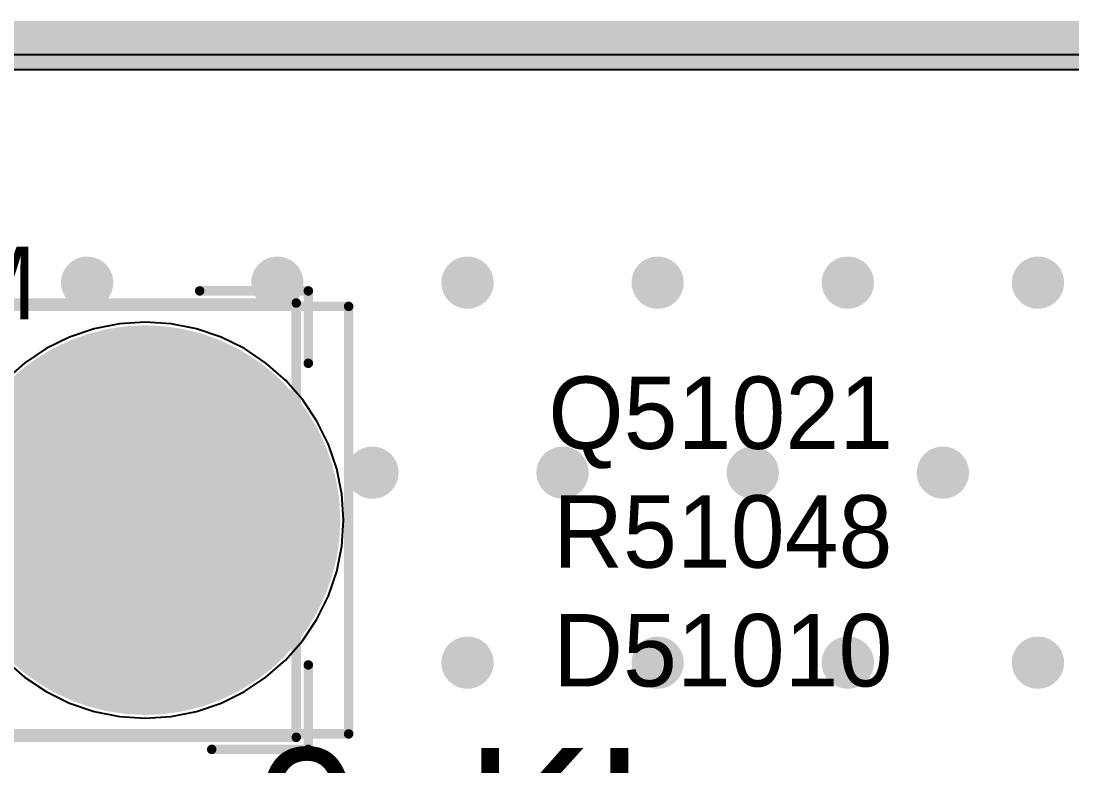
# Model space of a CAD drawing. Header units: millimetres. Extents: x 372 to 687, y 380 to 482.
# Drawn here: x 644.61 to 666.72, y 465.82 to 481.51 of the extents above; entities that cross this region are included whole.
import ezdxf

# ---------------------------------------------------------------- set-up
doc = ezdxf.new("R2010")
doc.units = ezdxf.units.MM
for name, color, linetype in [('BottomLayer', 5, 'Continuous'), ('BottomOverlay', 54, 'Continuous'), ('BottomSolder', 6, 'Continuous'), ('InternalPlane1', 76, 'Continuous'), ('InternalPlane2', 16, 'Continuous'), ('Mechanical1', 6, 'Continuous'), ('Mechanical13', 56, 'Continuous'), ('Mechanical15', 56, 'Continuous'), ('MultiLayer', 9, 'Continuous'), ('PadHoleLayer', 156, 'Continuous'), ('TopLayer', 1, 'Continuous'), ('TopOverlay', 2, 'Continuous'), ('TopSolder', 216, 'Continuous'), ('ViaHoleLayer', 16, 'Continuous')]:
    doc.layers.add(name, color=color, linetype=linetype)

# ---------------------------------------------------------------- blocks, each defined once
blk = doc.blocks.new('C___H_____900X1900X84000_388')
at = {"layer": 'BottomLayer', "const_width": 3.99999962}
for points in [[(-1.99999854, 6.223, 1), (1.99999854, 6.223, 1)], [(-1.99999854, -6.223, 1), (1.99999854, -6.223, 1)]]:
    blk.add_lwpolyline(points, format="xyb", close=True, dxfattribs=at)
at = {"layer": 'BottomSolder', "const_width": 4.10159962}
for points in [[(-2.05079854, 6.223, 1), (2.05079854, 6.223, 1)], [(-2.05079854, -6.223, 1), (2.05079854, -6.223, 1)]]:
    blk.add_lwpolyline(points, format="xyb", close=True, dxfattribs=at)
at = {"layer": 'InternalPlane1', "const_width": 1.99999854}
for points in [[(-1.00000054, 6.223, 1), (1.00000054, 6.223, 1)], [(-1.00000054, -6.223, 1), (1.00000054, -6.223, 1)]]:
    blk.add_lwpolyline(points, format="xyb", close=True, dxfattribs=at)
at = {"layer": 'InternalPlane2', "const_width": 1.99999854}
for points in [[(-1.00000054, 6.223, 1), (1.00000054, 6.223, 1)], [(-1.00000054, -6.223, 1), (1.00000054, -6.223, 1)]]:
    blk.add_lwpolyline(points, format="xyb", close=True, dxfattribs=at)
at = {"layer": 'Mechanical13', "const_width": 0.1999996}
for points in [[(-4.572, 9.398), (-4.57215748, 9.398)], [(-4.57215748, 1.27), (-4.57215748, 9.398)], [(4.572, 9.398), (-4.572, 9.398)], [(4.57199492, 1.26984506), (4.57199492, 9.39799746)], [(-1.27, 1.27), (-4.57215748, 1.27)], [(-1.27, -1.27000762), (-1.27, 1.27)], [(1.27, -1.27), (1.27, 1.26984506)], [(4.57199492, 1.26984506), (1.27, 1.26984506)], [(-1.27, -1.27000762), (-4.572, -1.27000762)], [(-4.572, -9.398), (-4.572, -1.27000762)], [(4.57199492, -1.27), (1.27, -1.27)], [(4.57199492, -9.398), (4.57199492, -1.27)], [(4.572, -9.398), (-4.572, -9.398)], [(4.572, -9.398), (4.57199492, -9.398)]]:
    blk.add_lwpolyline(points, dxfattribs=at)
at = {"layer": 'Mechanical13', "const_width": 0.0999998}
for points in [[(-4.62215738, 9.398, 1), (-4.52215758, 9.398, 1)], [(-4.62215738, 9.398, 1), (-4.52215758, 9.398, 1)], [(-4.6219999, 9.398, 1), (-4.5220001, 9.398, 1)], [(-4.6219999, 9.398, 1), (-4.5220001, 9.398, 1)], [(4.521995019999999, 9.39799746, 1), (4.621994819999999, 9.39799746, 1)], [(4.5220001, 9.398, 1), (4.6219999, 9.398, 1)], [(-4.62215738, 1.27, 1), (-4.52215758, 1.27, 1)], [(-4.62215738, 1.27, 1), (-4.52215758, 1.27, 1)], [(-1.3199999, 1.27, 1), (-1.2200001, 1.27, 1)], [(-1.3199999, 1.27, 1), (-1.2200001, 1.27, 1)], [(1.2200001, 1.26984506, 1), (1.3199999, 1.26984506, 1)], [(1.2200001, 1.26984506, 1), (1.3199999, 1.26984506, 1)], [(4.521995019999999, 1.26984506, 1), (4.621994819999999, 1.26984506, 1)], [(4.521995019999999, 1.26984506, 1), (4.621994819999999, 1.26984506, 1)], [(-4.6219999, -1.27000762, 1), (-4.5220001, -1.27000762, 1)], [(-4.6219999, -1.27000762, 1), (-4.5220001, -1.27000762, 1)], [(-1.3199999, -1.27000762, 1), (-1.2200001, -1.27000762, 1)], [(-1.3199999, -1.27000762, 1), (-1.2200001, -1.27000762, 1)], [(1.2200001, -1.27, 1), (1.3199999, -1.27, 1)], [(1.2200001, -1.27, 1), (1.3199999, -1.27, 1)], [(4.521995019999999, -1.27, 1), (4.621994819999999, -1.27, 1)], [(4.521995019999999, -1.27, 1), (4.621994819999999, -1.27, 1)], [(-4.6219999, -9.398, 1), (-4.5220001, -9.398, 1)], [(-4.6219999, -9.398, 1), (-4.5220001, -9.398, 1)], [(4.521995019999999, -9.398, 1), (4.621994819999999, -9.398, 1)], [(4.521995019999999, -9.398, 1), (4.621994819999999, -9.398, 1)], [(4.5220001, -9.398, 1), (4.6219999, -9.398, 1)], [(4.5220001, -9.398, 1), (4.6219999, -9.398, 1)]]:
    blk.add_lwpolyline(points, format="xyb", close=True, dxfattribs=at)
at = {"layer": 'Mechanical15', "const_width": 0.1999996}
for points in [[(-4.50000116, -10.49999932), (-4.50000116, 10.49999932)], [(4.50000116, 10.49999932), (-4.50000116, 10.49999932)], [(4.50000116, -10.49999932), (4.50000116, 10.49999932)], [(0, -0.499999), (0, 0.499999)], [(0.499999, 0), (-0.499999, 0)], [(4.50000116, -10.49999932), (-4.50000116, -10.49999932)]]:
    blk.add_lwpolyline(points, dxfattribs=at)
at = {"layer": 'Mechanical15', "const_width": 0.0999998}
for points in [[(-4.55000106, 10.49999932, 1), (-4.45000126, 10.49999932, 1)], [(-4.55000106, 10.49999932, 1), (-4.45000126, 10.49999932, 1)], [(4.45000126, 10.49999932, 1), (4.55000106, 10.49999932, 1)], [(4.45000126, 10.49999932, 1), (4.55000106, 10.49999932, 1)], [(-0.0499999, 0.499999, 1), (0.0499999, 0.499999, 1)], [(-0.5499989, 0, 1), (-0.4499991, 0, 1)], [(0.4499991, 0, 1), (0.5499989, 0, 1)], [(-0.0499999, -0.499999, 1), (0.0499999, -0.499999, 1)], [(-4.55000106, -10.49999932, 1), (-4.45000126, -10.49999932, 1)], [(-4.55000106, -10.49999932, 1), (-4.45000126, -10.49999932, 1)], [(4.45000126, -10.49999932, 1), (4.55000106, -10.49999932, 1)], [(4.45000126, -10.49999932, 1), (4.55000106, -10.49999932, 1)]]:
    blk.add_lwpolyline(points, format="xyb", close=True, dxfattribs=at)
at = {"layer": 'MultiLayer', "const_width": 3.99999962}
for points in [[(-1.99999854, 6.223, 1), (1.99999854, 6.223, 1)], [(-1.99999854, -6.223, 1), (1.99999854, -6.223, 1)]]:
    blk.add_lwpolyline(points, format="xyb", close=True, dxfattribs=at)
at = {"layer": 'PadHoleLayer', "const_width": 1.59999934}
for points in [[(-0.80000094, 6.223, 1), (0.80000094, 6.223, 1)], [(-0.80000094, -6.223, 1), (0.80000094, -6.223, 1)]]:
    blk.add_lwpolyline(points, format="xyb", close=True, dxfattribs=at)
at = {"layer": 'TopLayer', "const_width": 3.99999962}
for points in [[(-1.99999854, 6.223, 1), (1.99999854, 6.223, 1)], [(-1.99999854, -6.223, 1), (1.99999854, -6.223, 1)]]:
    blk.add_lwpolyline(points, format="xyb", close=True, dxfattribs=at)
at = {"layer": 'TopOverlay', "const_width": 0.1999996}
for points in [[(-3.302, 9.652), (-4.826, 9.652)], [(-4.826, 7.366), (-4.826, 9.652)], [(4.826, 9.652), (3.048, 9.652)], [(4.826, 7.619999999999999), (4.826, 9.652)], [(-1.524, 1.016), (-4.572, 1.016)], [(-1.524, -1.016), (-1.524, 1.016)], [(1.524, -1.016), (1.524, 1.016)], [(4.572, 1.016), (1.524, 1.016)], [(-1.524, -1.016), (-4.572, -1.016)], [(4.572, -1.016), (1.524, -1.016)], [(4.826, -9.652), (4.826, -7.366)], [(-4.826, -9.652), (-4.826, -7.619999999999999)], [(-3.048, -9.652), (-4.826, -9.652)], [(4.826, -9.652), (3.302, -9.652)]]:
    blk.add_lwpolyline(points, dxfattribs=at)
at = {"layer": 'TopOverlay', "const_width": 0.0999998}
for points in [[(-4.8759999, 9.652, 1), (-4.7760001, 9.652, 1)], [(-4.8759999, 9.652, 1), (-4.7760001, 9.652, 1)], [(-3.3519999, 9.652, 1), (-3.2520001, 9.652, 1)], [(2.9980001, 9.652, 1), (3.0979999, 9.652, 1)], [(4.7760001, 9.652, 1), (4.8759999, 9.652, 1)], [(4.7760001, 9.652, 1), (4.8759999, 9.652, 1)], [(4.7760001, 7.619999999999999, 1), (4.8759999, 7.619999999999999, 1)], [(-4.8759999, 7.366, 1), (-4.7760001, 7.366, 1)], [(-4.6219999, 1.016, 1), (-4.5220001, 1.016, 1)], [(-1.5739999, 1.016, 1), (-1.4740001, 1.016, 1)], [(-1.5739999, 1.016, 1), (-1.4740001, 1.016, 1)], [(1.4740001, 1.016, 1), (1.5739999, 1.016, 1)], [(1.4740001, 1.016, 1), (1.5739999, 1.016, 1)], [(4.5220001, 1.016, 1), (4.6219999, 1.016, 1)], [(-4.6219999, -1.016, 1), (-4.5220001, -1.016, 1)], [(-1.5739999, -1.016, 1), (-1.4740001, -1.016, 1)], [(-1.5739999, -1.016, 1), (-1.4740001, -1.016, 1)], [(1.4740001, -1.016, 1), (1.5739999, -1.016, 1)], [(1.4740001, -1.016, 1), (1.5739999, -1.016, 1)], [(4.5220001, -1.016, 1), (4.6219999, -1.016, 1)], [(4.7760001, -7.366, 1), (4.8759999, -7.366, 1)], [(-4.8759999, -7.619999999999999, 1), (-4.7760001, -7.619999999999999, 1)], [(-4.8759999, -9.652, 1), (-4.7760001, -9.652, 1)], [(-4.8759999, -9.652, 1), (-4.7760001, -9.652, 1)], [(-3.0979999, -9.652, 1), (-2.9980001, -9.652, 1)], [(3.2520001, -9.652, 1), (3.3519999, -9.652, 1)], [(4.7760001, -9.652, 1), (4.8759999, -9.652, 1)], [(4.7760001, -9.652, 1), (4.8759999, -9.652, 1)]]:
    blk.add_lwpolyline(points, format="xyb", close=True, dxfattribs=at)
at = {"layer": 'TopSolder', "const_width": 4.10159962}
for points in [[(-2.05079854, 6.223, 1), (2.05079854, 6.223, 1)], [(-2.05079854, -6.223, 1), (2.05079854, -6.223, 1)]]:
    blk.add_lwpolyline(points, format="xyb", close=True, dxfattribs=at)

msp = doc.modelspace()

# ---------------------------------------------------------------- linework, layer by layer
at = {"layer": 'BottomLayer'}
for p, q in [((381.20000214, 480.7999782), (680.80000492, 480.7999909)), ((646.67884126, 475.13325852), (646.14399854, 475.02687316)), ((647.22299562, 475.1689252), (646.67884126, 475.13325852)), ((647.76714998, 475.13325852), (647.22299562, 475.1689252)), ((648.3019926999999, 475.02687316), (647.76714998, 475.13325852)), ((646.14399854, 475.02687316), (645.62761654, 474.8515852199999)), ((648.8183746999999, 474.8515852199999), (648.3019926999999, 475.02687316)), ((645.62761654, 474.8515852199999), (645.13853192, 474.61039444)), ((649.3074593199999, 474.61039444), (648.8183746999999, 474.8515852199999)), ((645.13853192, 474.61039444), (644.68511398, 474.30743086)), ((649.7608772599999, 474.30743086), (649.3074593199999, 474.61039444)), ((644.68511398, 474.30743086), (644.2751198799999, 473.94787608)), ((650.17087136, 473.94787608), (649.7608772599999, 474.30743086)), ((650.5304261399999, 473.53788198), (650.17087136, 473.94787608)), ((650.83338972, 473.08446404), (650.5304261399999, 473.53788198)), ((651.0745804999999, 472.59537942), (650.83338972, 473.08446404)), ((651.24986844, 472.07899742), (651.0745804999999, 472.59537942)), ((651.3562538, 471.5441547), (651.24986844, 472.07899742)), ((651.39192048, 471.00000034), (651.3562538, 471.5441547)), ((651.3562538, 470.45584598), (651.39192048, 471.00000034)), ((651.24986844, 469.92100326), (651.3562538, 470.45584598)), ((651.0745804999999, 469.40462126), (651.24986844, 469.92100326)), ((650.83338972, 468.91553664), (651.0745804999999, 469.40462126)), ((650.5304261399999, 468.4621187), (650.83338972, 468.91553664)), ((650.17087136, 468.0521246), (650.5304261399999, 468.4621187)), ((644.2751198799999, 468.0521246), (644.68511398, 467.69256982)), ((649.7608772599999, 467.69256982), (650.17087136, 468.0521246)), ((644.68511398, 467.69256982), (645.13853192, 467.38960624)), ((649.3074593199999, 467.38960624), (649.7608772599999, 467.69256982)), ((645.13853192, 467.38960624), (645.62761654, 467.14841546)), ((648.8183746999999, 467.14841546), (649.3074593199999, 467.38960624)), ((645.62761654, 467.14841546), (646.14399854, 466.97312752)), ((648.3019926999999, 466.97312752), (648.8183746999999, 467.14841546)), ((646.14399854, 466.97312752), (646.67884126, 466.86674216)), ((647.76714998, 466.86674216), (648.3019926999999, 466.97312752)), ((646.67884126, 466.86674216), (647.22299562, 466.83107548)), ((647.22299562, 466.83107548), (647.76714998, 466.86674216))]:
    msp.add_line(p, q, dxfattribs=at)
at = {"layer": 'BottomLayer', "const_width": 0.2999994}
for points in [[(645.8499376599999, 475.99995478, 1), (646.14993706, 475.99995478, 1)], [(649.84993728, 475.99995478, 1), (650.14993668, 475.99995478, 1)], [(653.8499369, 475.99995478, 1), (654.1499362999999, 475.99995478, 1)], [(657.8499365199999, 475.99995478, 1), (658.14993592, 475.99995478, 1)], [(661.84993614, 475.99995478, 1), (662.14993554, 475.99995478, 1)], [(665.84993576, 475.99995478, 1), (666.1499351599999, 475.99995478, 1)], [(651.84993836, 471.99995516, 1), (652.14993776, 471.99995516, 1)], [(655.8499379799999, 471.99995516, 1), (656.14993738, 471.99995516, 1)], [(659.8499376, 471.99995516, 1), (660.1499369999999, 471.99995516, 1)], [(663.84993722, 471.99995516, 1), (664.14993662, 471.99995516, 1)], [(653.8499369, 467.99995554, 1), (654.1499362999999, 467.99995554, 1)], [(657.8499365199999, 467.99995554, 1), (658.14993592, 467.99995554, 1)], [(661.84993614, 467.99995554, 1), (662.14993554, 467.99995554, 1)], [(665.84993576, 467.99995554, 1), (666.1499351599999, 467.99995554, 1)]]:
    msp.add_lwpolyline(points, format="xyb", close=True, dxfattribs=at)
at = {"layer": 'InternalPlane1'}
msp.add_line((381.51045872, 480.48954194), (680.4895407199999, 480.48954194), dxfattribs=at)
at = {"layer": 'InternalPlane1', "const_width": 1.016}
msp.add_lwpolyline([(381, 481.00000066), (680.99999944, 481.00000066)], dxfattribs=at)
at = {"layer": 'InternalPlane1', "const_width": 0.5499989}
for points in [[(645.72493918, 475.99995478, 1), (646.27493554, 475.99995478, 1)], [(649.7249388, 475.99995478, 1), (650.2749351599999, 475.99995478, 1)], [(653.72493842, 475.99995478, 1), (654.27493478, 475.99995478, 1)], [(657.72493804, 475.99995478, 1), (658.2749344, 475.99995478, 1)], [(661.7249376599999, 475.99995478, 1), (662.2749340199999, 475.99995478, 1)], [(665.72493728, 475.99995478, 1), (666.27493364, 475.99995478, 1)], [(651.72493988, 471.99995516, 1), (652.27493624, 471.99995516, 1)], [(655.7249395, 471.99995516, 1), (656.2749358599999, 471.99995516, 1)], [(659.7249391199999, 471.99995516, 1), (660.27493548, 471.99995516, 1)], [(663.72493874, 471.99995516, 1), (664.2749351, 471.99995516, 1)], [(653.72493842, 467.99995554, 1), (654.27493478, 467.99995554, 1)], [(657.72493804, 467.99995554, 1), (658.2749344, 467.99995554, 1)], [(661.7249376599999, 467.99995554, 1), (662.2749340199999, 467.99995554, 1)], [(665.72493728, 467.99995554, 1), (666.27493364, 467.99995554, 1)]]:
    msp.add_lwpolyline(points, format="xyb", close=True, dxfattribs=at)
at = {"layer": 'InternalPlane2'}
msp.add_line((381.51045872, 480.48954194), (680.4895407199999, 480.48954194), dxfattribs=at)
at = {"layer": 'InternalPlane2', "const_width": 1.016}
msp.add_lwpolyline([(381, 481.00000066), (680.99999944, 481.00000066)], dxfattribs=at)
at = {"layer": 'InternalPlane2', "const_width": 0.5499989}
for points in [[(645.72493918, 475.99995478, 1), (646.27493554, 475.99995478, 1)], [(649.7249388, 475.99995478, 1), (650.2749351599999, 475.99995478, 1)], [(653.72493842, 475.99995478, 1), (654.27493478, 475.99995478, 1)], [(657.72493804, 475.99995478, 1), (658.2749344, 475.99995478, 1)], [(661.7249376599999, 475.99995478, 1), (662.2749340199999, 475.99995478, 1)], [(665.72493728, 475.99995478, 1), (666.27493364, 475.99995478, 1)], [(651.72493988, 471.99995516, 1), (652.27493624, 471.99995516, 1)], [(655.7249395, 471.99995516, 1), (656.2749358599999, 471.99995516, 1)], [(659.7249391199999, 471.99995516, 1), (660.27493548, 471.99995516, 1)], [(663.72493874, 471.99995516, 1), (664.2749351, 471.99995516, 1)], [(653.72493842, 467.99995554, 1), (654.27493478, 467.99995554, 1)], [(657.72493804, 467.99995554, 1), (658.2749344, 467.99995554, 1)], [(661.7249376599999, 467.99995554, 1), (662.2749340199999, 467.99995554, 1)], [(665.72493728, 467.99995554, 1), (666.27493364, 467.99995554, 1)]]:
    msp.add_lwpolyline(points, format="xyb", close=True, dxfattribs=at)
at = {"layer": 'Mechanical1', "const_width": 0.1999996}
msp.add_lwpolyline([(381, 481.00000066), (680.99999944, 481.00000066)], dxfattribs=at)
at = {"layer": 'MultiLayer', "const_width": 0.2999994}
for points in [[(645.8499376599999, 475.99995478, 1), (646.14993706, 475.99995478, 1)], [(649.84993728, 475.99995478, 1), (650.14993668, 475.99995478, 1)], [(653.8499369, 475.99995478, 1), (654.1499362999999, 475.99995478, 1)], [(657.8499365199999, 475.99995478, 1), (658.14993592, 475.99995478, 1)], [(661.84993614, 475.99995478, 1), (662.14993554, 475.99995478, 1)], [(665.84993576, 475.99995478, 1), (666.1499351599999, 475.99995478, 1)], [(651.84993836, 471.99995516, 1), (652.14993776, 471.99995516, 1)], [(655.8499379799999, 471.99995516, 1), (656.14993738, 471.99995516, 1)], [(659.8499376, 471.99995516, 1), (660.1499369999999, 471.99995516, 1)], [(663.84993722, 471.99995516, 1), (664.14993662, 471.99995516, 1)], [(653.8499369, 467.99995554, 1), (654.1499362999999, 467.99995554, 1)], [(657.8499365199999, 467.99995554, 1), (658.14993592, 467.99995554, 1)], [(661.84993614, 467.99995554, 1), (662.14993554, 467.99995554, 1)], [(665.84993576, 467.99995554, 1), (666.1499351599999, 467.99995554, 1)]]:
    msp.add_lwpolyline(points, format="xyb", close=True, dxfattribs=at)
at = {"layer": 'TopLayer'}
for p, q in [((381.20001992, 480.8000163), (680.8000303199999, 480.79999852)), ((646.67884126, 475.13325852), (646.14399854, 475.02687316)), ((647.22299562, 475.1689252), (646.67884126, 475.13325852)), ((647.76714998, 475.13325852), (647.22299562, 475.1689252)), ((648.3019926999999, 475.02687316), (647.76714998, 475.13325852)), ((646.14399854, 475.02687316), (645.62761654, 474.8515852199999)), ((648.8183746999999, 474.8515852199999), (648.3019926999999, 475.02687316)), ((645.62761654, 474.8515852199999), (645.13853192, 474.61039444)), ((649.3074593199999, 474.61039444), (648.8183746999999, 474.8515852199999)), ((645.13853192, 474.61039444), (644.68511398, 474.30743086)), ((649.7608772599999, 474.30743086), (649.3074593199999, 474.61039444)), ((644.68511398, 474.30743086), (644.2751198799999, 473.94787608)), ((650.17087136, 473.94787608), (649.7608772599999, 474.30743086)), ((650.5304261399999, 473.53788198), (650.17087136, 473.94787608)), ((650.83338972, 473.08446404), (650.5304261399999, 473.53788198)), ((651.0745804999999, 472.59537942), (650.83338972, 473.08446404)), ((651.24986844, 472.07899742), (651.0745804999999, 472.59537942)), ((651.3562538, 471.5441547), (651.24986844, 472.07899742)), ((651.39192048, 471.00000034), (651.3562538, 471.5441547)), ((651.3562538, 470.45584598), (651.39192048, 471.00000034)), ((651.24986844, 469.92100326), (651.3562538, 470.45584598)), ((651.0745804999999, 469.40462126), (651.24986844, 469.92100326)), ((650.83338972, 468.91553664), (651.0745804999999, 469.40462126)), ((650.5304261399999, 468.4621187), (650.83338972, 468.91553664)), ((650.17087136, 468.0521246), (650.5304261399999, 468.4621187)), ((644.2751198799999, 468.0521246), (644.68511398, 467.69256982)), ((649.7608772599999, 467.69256982), (650.17087136, 468.0521246)), ((644.68511398, 467.69256982), (645.13853192, 467.38960624)), ((649.3074593199999, 467.38960624), (649.7608772599999, 467.69256982)), ((645.13853192, 467.38960624), (645.62761654, 467.14841546)), ((648.8183746999999, 467.14841546), (649.3074593199999, 467.38960624)), ((645.62761654, 467.14841546), (646.14399854, 466.97312752)), ((648.3019926999999, 466.97312752), (648.8183746999999, 467.14841546)), ((646.14399854, 466.97312752), (646.67884126, 466.86674216)), ((647.76714998, 466.86674216), (648.3019926999999, 466.97312752)), ((646.67884126, 466.86674216), (647.22299562, 466.83107548)), ((647.22299562, 466.83107548), (647.76714998, 466.86674216))]:
    msp.add_line(p, q, dxfattribs=at)
at = {"layer": 'TopLayer', "const_width": 0.2999994}
for points in [[(645.8499376599999, 475.99995478, 1), (646.14993706, 475.99995478, 1)], [(649.84993728, 475.99995478, 1), (650.14993668, 475.99995478, 1)], [(653.8499369, 475.99995478, 1), (654.1499362999999, 475.99995478, 1)], [(657.8499365199999, 475.99995478, 1), (658.14993592, 475.99995478, 1)], [(661.84993614, 475.99995478, 1), (662.14993554, 475.99995478, 1)], [(665.84993576, 475.99995478, 1), (666.1499351599999, 475.99995478, 1)], [(651.84993836, 471.99995516, 1), (652.14993776, 471.99995516, 1)], [(655.8499379799999, 471.99995516, 1), (656.14993738, 471.99995516, 1)], [(659.8499376, 471.99995516, 1), (660.1499369999999, 471.99995516, 1)], [(663.84993722, 471.99995516, 1), (664.14993662, 471.99995516, 1)], [(653.8499369, 467.99995554, 1), (654.1499362999999, 467.99995554, 1)], [(657.8499365199999, 467.99995554, 1), (658.14993592, 467.99995554, 1)], [(661.84993614, 467.99995554, 1), (662.14993554, 467.99995554, 1)], [(665.84993576, 467.99995554, 1), (666.1499351599999, 467.99995554, 1)]]:
    msp.add_lwpolyline(points, format="xyb", close=True, dxfattribs=at)
at = {"layer": 'ViaHoleLayer', "const_width": 0.1499997}
for points in [[(645.9249387799999, 475.99995478, 1), (646.0749359399999, 475.99995478, 1)], [(649.9249384, 475.99995478, 1), (650.07493556, 475.99995478, 1)], [(653.92493802, 475.99995478, 1), (654.07493518, 475.99995478, 1)], [(657.9249376399999, 475.99995478, 1), (658.0749347999999, 475.99995478, 1)], [(661.92493726, 475.99995478, 1), (662.07493442, 475.99995478, 1)], [(665.92493688, 475.99995478, 1), (666.07493404, 475.99995478, 1)], [(651.9249394799999, 471.99995516, 1), (652.0749366399999, 471.99995516, 1)], [(655.9249391, 471.99995516, 1), (656.07493626, 471.99995516, 1)], [(659.92493872, 471.99995516, 1), (660.07493588, 471.99995516, 1)], [(663.9249383399999, 471.99995516, 1), (664.0749354999999, 471.99995516, 1)], [(653.92493802, 467.99995554, 1), (654.07493518, 467.99995554, 1)], [(657.9249376399999, 467.99995554, 1), (658.0749347999999, 467.99995554, 1)], [(661.92493726, 467.99995554, 1), (662.07493442, 467.99995554, 1)], [(665.92493688, 467.99995554, 1), (666.07493404, 467.99995554, 1)]]:
    msp.add_lwpolyline(points, format="xyb", close=True, dxfattribs=at)

# ---------------------------------------------------------------- block references
at = {"rotation": 270}
msp.add_blockref('C___H_____900X1900X84000_388', (640.9999956199999, 471.00000034), dxfattribs=at)

# ---------------------------------------------------------------- texts
at = {"layer": 'BottomOverlay', "text_generation_flag": 2}
msp.add_text('M51001', height=1.524, dxfattribs=at).set_placement((644.9313999999999, 475.23020016))
at = {"layer": 'TopOverlay'}
for s, p in [('Q51021', (655.69999924, 472.49999988)), ('R51048', (655.79999904, 469.9999998)), ('D51010', (655.79999904, 467.4999997199999))]:
    msp.add_text(s, height=1.524, dxfattribs=at).set_placement(p)
msp.add_text('0_KI', height=2.99999908, rotation=360, dxfattribs=at).set_placement((649.49999894, 463.2000007))

doc.saveas('drawing.dxf')
